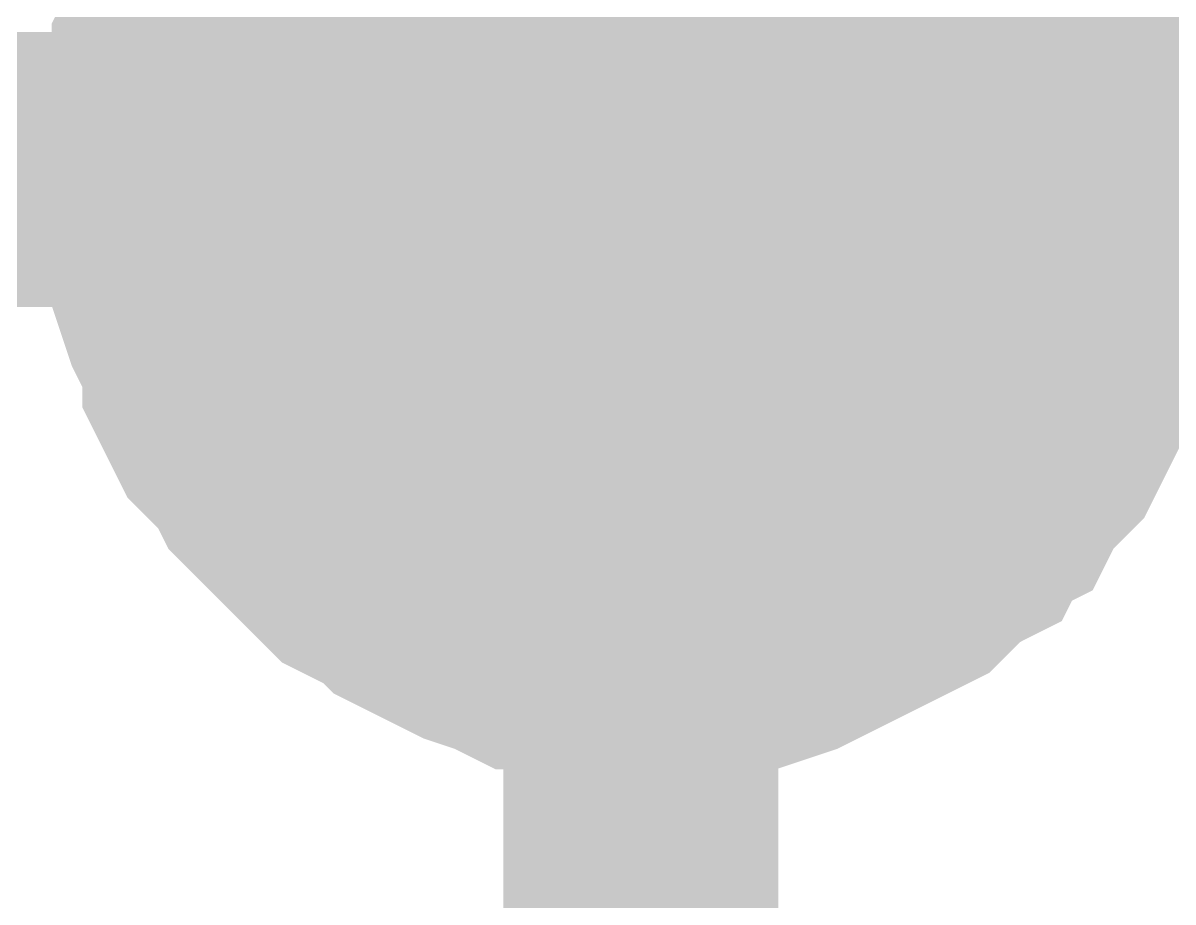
# Model space of a CAD drawing. Header units: inches. Extents: x 0 to 594, y 0 to 420.
# Drawn here: x 136.829 to 138.083, y 91.704 to 92.662 of the extents above; entities that cross this region are included whole.
import ezdxf

# ---------------------------------------------------------------- set-up
doc = ezdxf.new("R2010")
doc.units = ezdxf.units.IN
doc.layers.add('Sheet', color=255, linetype='Continuous')

msp = doc.modelspace()

# ---------------------------------------------------------------- linework, layer by layer
at = {"layer": 'Sheet'}
msp.add_lwpolyline([(137.246, 92.5, 0.508, 0.508, 1), (137.754, 92.5, 0.508, 0.508, 1)], format="xyseb", close=True, dxfattribs=at)
for points in [[(136.9985, 92.5021, 0.2997, 0.2997, 0), (136.9985, 92.5245, 0.2997, 0.2997, 0), (136.9985, 92.5581, 0.2997, 0.2997, 0), (137.0097, 92.5805, 0.2997, 0.2997, 0), (137.0097, 92.6029, 0.2997, 0.2997, 0), (137.0097, 92.6253, 0.2997, 0.2997, 0), (137.0209, 92.6477, 0.2997, 0.2997, 0), (137.0321, 92.6813, 0.2997, 0.2997, 0), (137.0433, 92.7037, 0.2997, 0.2997, 0), (137.0433, 92.7261, 0.2997, 0.2997, 0), (137.0545, 92.7485, 0.2997, 0.2997, 0), (137.0657, 92.7597, 0.2997, 0.2997, 0), (137.0881, 92.7821, 0.2997, 0.2997, 0), (137.0993, 92.8045, 0.2997, 0.2997, 0), (137.1105, 92.8269, 0.2997, 0.2997, 0)], [(136.9985, 92.5021, 0.2997, 0.2997, 0), (136.9985, 92.5245, 0.2997, 0.2997, 0), (136.9985, 92.5581, 0.2997, 0.2997, 0), (137.0097, 92.5805, 0.2997, 0.2997, 0), (137.0097, 92.6029, 0.2997, 0.2997, 0), (137.0097, 92.6253, 0.2997, 0.2997, 0), (137.0209, 92.6477, 0.2997, 0.2997, 0), (137.0321, 92.6813, 0.2997, 0.2997, 0), (137.0433, 92.7037, 0.2997, 0.2997, 0), (137.0433, 92.7261, 0.2997, 0.2997, 0), (137.0545, 92.7485, 0.2997, 0.2997, 0), (137.0657, 92.7597, 0.2997, 0.2997, 0), (137.0881, 92.7821, 0.2997, 0.2997, 0), (137.0993, 92.8045, 0.2997, 0.2997, 0), (137.1105, 92.8269, 0.2997, 0.2997, 0)], [(136.9985, 92.5021, 0.2997, 0.2997, 0), (136.9985, 92.5245, 0.2997, 0.2997, 0), (136.9985, 92.5581, 0.2997, 0.2997, 0), (137.0097, 92.5805, 0.2997, 0.2997, 0), (137.0097, 92.6029, 0.2997, 0.2997, 0), (137.0097, 92.6253, 0.2997, 0.2997, 0), (137.0209, 92.6477, 0.2997, 0.2997, 0), (137.0321, 92.6813, 0.2997, 0.2997, 0), (137.0433, 92.7037, 0.2997, 0.2997, 0), (137.0433, 92.7261, 0.2997, 0.2997, 0), (137.0545, 92.7485, 0.2997, 0.2997, 0), (137.0657, 92.7597, 0.2997, 0.2997, 0), (137.0881, 92.7821, 0.2997, 0.2997, 0), (137.0993, 92.8045, 0.2997, 0.2997, 0), (137.1105, 92.8269, 0.2997, 0.2997, 0)], [(136.9985, 92.5021, 0.2997, 0.2997, 0), (136.9985, 92.5245, 0.2997, 0.2997, 0), (136.9985, 92.5581, 0.2997, 0.2997, 0), (137.0097, 92.5805, 0.2997, 0.2997, 0), (137.0097, 92.6029, 0.2997, 0.2997, 0), (137.0097, 92.6253, 0.2997, 0.2997, 0), (137.0209, 92.6477, 0.2997, 0.2997, 0), (137.0321, 92.6813, 0.2997, 0.2997, 0), (137.0433, 92.7037, 0.2997, 0.2997, 0), (137.0433, 92.7261, 0.2997, 0.2997, 0), (137.0545, 92.7485, 0.2997, 0.2997, 0), (137.0657, 92.7597, 0.2997, 0.2997, 0), (137.0881, 92.7821, 0.2997, 0.2997, 0), (137.0993, 92.8045, 0.2997, 0.2997, 0), (137.1105, 92.8269, 0.2997, 0.2997, 0)], [(137.8945, 92.8269, 0.2997, 0.2997, 0), (137.9169, 92.8045, 0.2997, 0.2997, 0), (137.9281, 92.7821, 0.2997, 0.2997, 0), (137.9393, 92.7597, 0.2997, 0.2997, 0), (137.9505, 92.7485, 0.2997, 0.2997, 0), (137.9617, 92.7261, 0.2997, 0.2997, 0), (137.9729, 92.7037, 0.2997, 0.2997, 0), (137.984, 92.6813, 0.2997, 0.2997, 0), (137.9952, 92.6477, 0.2997, 0.2997, 0), (138.0064, 92.6253, 0.2997, 0.2997, 0), (138.0064, 92.6029, 0.2997, 0.2997, 0), (138.0064, 92.5805, 0.2997, 0.2997, 0), (138.0176, 92.5581, 0.2997, 0.2997, 0), (138.0176, 92.5245, 0.2997, 0.2997, 0), (138.0176, 92.5021, 0.2997, 0.2997, 0)], [(137.8945, 92.8269, 0.2997, 0.2997, 0), (137.9169, 92.8045, 0.2997, 0.2997, 0), (137.9281, 92.7821, 0.2997, 0.2997, 0), (137.9393, 92.7597, 0.2997, 0.2997, 0), (137.9505, 92.7485, 0.2997, 0.2997, 0), (137.9617, 92.7261, 0.2997, 0.2997, 0), (137.9729, 92.7037, 0.2997, 0.2997, 0), (137.984, 92.6813, 0.2997, 0.2997, 0), (137.9952, 92.6477, 0.2997, 0.2997, 0), (138.0064, 92.6253, 0.2997, 0.2997, 0), (138.0064, 92.6029, 0.2997, 0.2997, 0), (138.0064, 92.5805, 0.2997, 0.2997, 0), (138.0176, 92.5581, 0.2997, 0.2997, 0), (138.0176, 92.5245, 0.2997, 0.2997, 0), (138.0176, 92.5021, 0.2997, 0.2997, 0)], [(137.8945, 92.8269, 0.2997, 0.2997, 0), (137.9169, 92.8045, 0.2997, 0.2997, 0), (137.9281, 92.7821, 0.2997, 0.2997, 0), (137.9393, 92.7597, 0.2997, 0.2997, 0), (137.9505, 92.7485, 0.2997, 0.2997, 0), (137.9617, 92.7261, 0.2997, 0.2997, 0), (137.9729, 92.7037, 0.2997, 0.2997, 0), (137.984, 92.6813, 0.2997, 0.2997, 0), (137.9952, 92.6477, 0.2997, 0.2997, 0), (138.0064, 92.6253, 0.2997, 0.2997, 0), (138.0064, 92.6029, 0.2997, 0.2997, 0), (138.0064, 92.5805, 0.2997, 0.2997, 0), (138.0176, 92.5581, 0.2997, 0.2997, 0), (138.0176, 92.5245, 0.2997, 0.2997, 0), (138.0176, 92.5021, 0.2997, 0.2997, 0)], [(137.8945, 92.8269, 0.2997, 0.2997, 0), (137.9169, 92.8045, 0.2997, 0.2997, 0), (137.9281, 92.7821, 0.2997, 0.2997, 0), (137.9393, 92.7597, 0.2997, 0.2997, 0), (137.9505, 92.7485, 0.2997, 0.2997, 0), (137.9617, 92.7261, 0.2997, 0.2997, 0), (137.9729, 92.7037, 0.2997, 0.2997, 0), (137.984, 92.6813, 0.2997, 0.2997, 0), (137.9952, 92.6477, 0.2997, 0.2997, 0), (138.0064, 92.6253, 0.2997, 0.2997, 0), (138.0064, 92.6029, 0.2997, 0.2997, 0), (138.0064, 92.5805, 0.2997, 0.2997, 0), (138.0176, 92.5581, 0.2997, 0.2997, 0), (138.0176, 92.5245, 0.2997, 0.2997, 0), (138.0176, 92.5021, 0.2997, 0.2997, 0)], [(136.9985, 92.5021, 0.0991, 0.0991, 0), (136.9985, 92.5245, 0.0991, 0.0991, 0), (136.9985, 92.5581, 0.0991, 0.0991, 0), (137.0097, 92.5805, 0.0991, 0.0991, 0), (137.0097, 92.6029, 0.0991, 0.0991, 0), (137.0097, 92.6253, 0.0991, 0.0991, 0), (137.0209, 92.6477, 0.0991, 0.0991, 0), (137.0321, 92.6813, 0.0991, 0.0991, 0), (137.0433, 92.7037, 0.0991, 0.0991, 0), (137.0433, 92.7261, 0.0991, 0.0991, 0)], [(136.9985, 92.5021, 0.0991, 0.0991, 0), (136.9985, 92.5245, 0.0991, 0.0991, 0), (136.9985, 92.5581, 0.0991, 0.0991, 0), (137.0097, 92.5805, 0.0991, 0.0991, 0), (137.0097, 92.6029, 0.0991, 0.0991, 0), (137.0097, 92.6253, 0.0991, 0.0991, 0), (137.0209, 92.6477, 0.0991, 0.0991, 0), (137.0321, 92.6813, 0.0991, 0.0991, 0), (137.0433, 92.7037, 0.0991, 0.0991, 0), (137.0433, 92.7261, 0.0991, 0.0991, 0)], [(136.9985, 92.5021, 0.0991, 0.0991, 0), (136.9985, 92.5245, 0.0991, 0.0991, 0), (136.9985, 92.5581, 0.0991, 0.0991, 0), (137.0097, 92.5805, 0.0991, 0.0991, 0), (137.0097, 92.6029, 0.0991, 0.0991, 0), (137.0097, 92.6253, 0.0991, 0.0991, 0), (137.0209, 92.6477, 0.0991, 0.0991, 0), (137.0321, 92.6813, 0.0991, 0.0991, 0), (137.0433, 92.7037, 0.0991, 0.0991, 0), (137.0433, 92.7261, 0.0991, 0.0991, 0)], [(136.9985, 92.5021, 0.0991, 0.0991, 0), (136.9985, 92.5245, 0.0991, 0.0991, 0), (136.9985, 92.5581, 0.0991, 0.0991, 0), (137.0097, 92.5805, 0.0991, 0.0991, 0), (137.0097, 92.6029, 0.0991, 0.0991, 0), (137.0097, 92.6253, 0.0991, 0.0991, 0), (137.0209, 92.6477, 0.0991, 0.0991, 0), (137.0321, 92.6813, 0.0991, 0.0991, 0), (137.0433, 92.7037, 0.0991, 0.0991, 0), (137.0433, 92.7261, 0.0991, 0.0991, 0)], [(137.9617, 92.7261, 0.0991, 0.0991, 0), (137.9729, 92.7037, 0.0991, 0.0991, 0), (137.984, 92.6813, 0.0991, 0.0991, 0), (137.9952, 92.6477, 0.0991, 0.0991, 0), (138.0064, 92.6253, 0.0991, 0.0991, 0), (138.0064, 92.6029, 0.0991, 0.0991, 0), (138.0064, 92.5805, 0.0991, 0.0991, 0), (138.0176, 92.5581, 0.0991, 0.0991, 0), (138.0176, 92.5245, 0.0991, 0.0991, 0), (138.0176, 92.5021, 0.0991, 0.0991, 0)], [(137.9617, 92.7261, 0.0991, 0.0991, 0), (137.9729, 92.7037, 0.0991, 0.0991, 0), (137.984, 92.6813, 0.0991, 0.0991, 0), (137.9952, 92.6477, 0.0991, 0.0991, 0), (138.0064, 92.6253, 0.0991, 0.0991, 0), (138.0064, 92.6029, 0.0991, 0.0991, 0), (138.0064, 92.5805, 0.0991, 0.0991, 0), (138.0176, 92.5581, 0.0991, 0.0991, 0), (138.0176, 92.5245, 0.0991, 0.0991, 0), (138.0176, 92.5021, 0.0991, 0.0991, 0)], [(137.9617, 92.7261, 0.0991, 0.0991, 0), (137.9729, 92.7037, 0.0991, 0.0991, 0), (137.984, 92.6813, 0.0991, 0.0991, 0), (137.9952, 92.6477, 0.0991, 0.0991, 0), (138.0064, 92.6253, 0.0991, 0.0991, 0), (138.0064, 92.6029, 0.0991, 0.0991, 0), (138.0064, 92.5805, 0.0991, 0.0991, 0), (138.0176, 92.5581, 0.0991, 0.0991, 0), (138.0176, 92.5245, 0.0991, 0.0991, 0), (138.0176, 92.5021, 0.0991, 0.0991, 0)], [(137.9617, 92.7261, 0.0991, 0.0991, 0), (137.9729, 92.7037, 0.0991, 0.0991, 0), (137.984, 92.6813, 0.0991, 0.0991, 0), (137.9952, 92.6477, 0.0991, 0.0991, 0), (138.0064, 92.6253, 0.0991, 0.0991, 0), (138.0064, 92.6029, 0.0991, 0.0991, 0), (138.0064, 92.5805, 0.0991, 0.0991, 0), (138.0176, 92.5581, 0.0991, 0.0991, 0), (138.0176, 92.5245, 0.0991, 0.0991, 0), (138.0176, 92.5021, 0.0991, 0.0991, 0)], [(102.5053, 92.5021, 0.2997, 0.2997, 0), (137.5025, 92.5021, 0.2997, 0.2997, 0), (150.0007, 92.5021, 0.2997, 0.2997, 0)], [(132.5077, 87.4963, 0.2997, 0.2997, 0), (137.5025, 87.4963, 0.2997, 0.2997, 0), (137.5025, 92.5021, 0.2997, 0.2997, 0)], [(137.5025, 91.987, 0.2997, 0.2997, 0), (137.4801, 91.987, 0.2997, 0.2997, 0), (137.4465, 91.987, 0.2997, 0.2997, 0), (137.4241, 91.9982, 0.2997, 0.2997, 0), (137.4017, 91.9982, 0.2997, 0.2997, 0), (137.3793, 91.9982, 0.2997, 0.2997, 0), (137.3569, 92.0094, 0.2997, 0.2997, 0), (137.3233, 92.0206, 0.2997, 0.2997, 0), (137.3009, 92.0318, 0.2997, 0.2997, 0), (137.2785, 92.043, 0.2997, 0.2997, 0), (137.2561, 92.0542, 0.2997, 0.2997, 0), (137.2449, 92.0654, 0.2997, 0.2997, 0), (137.2225, 92.0766, 0.2997, 0.2997, 0), (137.2001, 92.0878, 0.2997, 0.2997, 0), (137.1777, 92.1102, 0.2997, 0.2997, 0), (137.1665, 92.1214, 0.2997, 0.2997, 0), (137.1441, 92.1438, 0.2997, 0.2997, 0), (137.1329, 92.155, 0.2997, 0.2997, 0), (137.1105, 92.1774, 0.2997, 0.2997, 0), (137.0993, 92.1998, 0.2997, 0.2997, 0), (137.0881, 92.211, 0.2997, 0.2997, 0), (137.0657, 92.2334, 0.2997, 0.2997, 0), (137.0545, 92.2558, 0.2997, 0.2997, 0), (137.0433, 92.2782, 0.2997, 0.2997, 0), (137.0433, 92.3006, 0.2997, 0.2997, 0), (137.0321, 92.323, 0.2997, 0.2997, 0), (137.0209, 92.3453, 0.2997, 0.2997, 0), (137.0097, 92.3789, 0.2997, 0.2997, 0), (137.0097, 92.4013, 0.2997, 0.2997, 0), (137.0097, 92.4237, 0.2997, 0.2997, 0), (136.9985, 92.4461, 0.2997, 0.2997, 0), (136.9985, 92.4797, 0.2997, 0.2997, 0), (136.9985, 92.5021, 0.2997, 0.2997, 0)], [(136.9985, 92.5021, 0.2997, 0.2997, 0), (136.9985, 92.5021, 0.2997, 0.2997, 0)], [(137.5025, 91.987, 0.2997, 0.2997, 0), (137.4801, 91.987, 0.2997, 0.2997, 0), (137.4465, 91.987, 0.2997, 0.2997, 0), (137.4241, 91.9982, 0.2997, 0.2997, 0), (137.4017, 91.9982, 0.2997, 0.2997, 0), (137.3793, 91.9982, 0.2997, 0.2997, 0), (137.3569, 92.0094, 0.2997, 0.2997, 0), (137.3233, 92.0206, 0.2997, 0.2997, 0), (137.3009, 92.0318, 0.2997, 0.2997, 0), (137.2785, 92.043, 0.2997, 0.2997, 0), (137.2561, 92.0542, 0.2997, 0.2997, 0), (137.2449, 92.0654, 0.2997, 0.2997, 0), (137.2225, 92.0766, 0.2997, 0.2997, 0), (137.2001, 92.0878, 0.2997, 0.2997, 0), (137.1777, 92.1102, 0.2997, 0.2997, 0), (137.1665, 92.1214, 0.2997, 0.2997, 0), (137.1441, 92.1438, 0.2997, 0.2997, 0), (137.1329, 92.155, 0.2997, 0.2997, 0), (137.1105, 92.1774, 0.2997, 0.2997, 0), (137.0993, 92.1998, 0.2997, 0.2997, 0), (137.0881, 92.211, 0.2997, 0.2997, 0), (137.0657, 92.2334, 0.2997, 0.2997, 0), (137.0545, 92.2558, 0.2997, 0.2997, 0), (137.0433, 92.2782, 0.2997, 0.2997, 0), (137.0433, 92.3006, 0.2997, 0.2997, 0), (137.0321, 92.323, 0.2997, 0.2997, 0), (137.0209, 92.3453, 0.2997, 0.2997, 0), (137.0097, 92.3789, 0.2997, 0.2997, 0), (137.0097, 92.4013, 0.2997, 0.2997, 0), (137.0097, 92.4237, 0.2997, 0.2997, 0), (136.9985, 92.4461, 0.2997, 0.2997, 0), (136.9985, 92.4797, 0.2997, 0.2997, 0), (136.9985, 92.5021, 0.2997, 0.2997, 0)], [(136.9985, 92.5021, 0.2997, 0.2997, 0), (136.9985, 92.5021, 0.2997, 0.2997, 0)], [(137.5025, 91.987, 0.2997, 0.2997, 0), (137.4801, 91.987, 0.2997, 0.2997, 0), (137.4465, 91.987, 0.2997, 0.2997, 0), (137.4241, 91.9982, 0.2997, 0.2997, 0), (137.4017, 91.9982, 0.2997, 0.2997, 0), (137.3793, 91.9982, 0.2997, 0.2997, 0), (137.3569, 92.0094, 0.2997, 0.2997, 0), (137.3233, 92.0206, 0.2997, 0.2997, 0), (137.3009, 92.0318, 0.2997, 0.2997, 0), (137.2785, 92.043, 0.2997, 0.2997, 0), (137.2561, 92.0542, 0.2997, 0.2997, 0), (137.2449, 92.0654, 0.2997, 0.2997, 0), (137.2225, 92.0766, 0.2997, 0.2997, 0), (137.2001, 92.0878, 0.2997, 0.2997, 0), (137.1777, 92.1102, 0.2997, 0.2997, 0), (137.1665, 92.1214, 0.2997, 0.2997, 0), (137.1441, 92.1438, 0.2997, 0.2997, 0), (137.1329, 92.155, 0.2997, 0.2997, 0), (137.1105, 92.1774, 0.2997, 0.2997, 0), (137.0993, 92.1998, 0.2997, 0.2997, 0), (137.0881, 92.211, 0.2997, 0.2997, 0), (137.0657, 92.2334, 0.2997, 0.2997, 0), (137.0545, 92.2558, 0.2997, 0.2997, 0), (137.0433, 92.2782, 0.2997, 0.2997, 0), (137.0433, 92.3006, 0.2997, 0.2997, 0), (137.0321, 92.323, 0.2997, 0.2997, 0), (137.0209, 92.3453, 0.2997, 0.2997, 0), (137.0097, 92.3789, 0.2997, 0.2997, 0), (137.0097, 92.4013, 0.2997, 0.2997, 0), (137.0097, 92.4237, 0.2997, 0.2997, 0), (136.9985, 92.4461, 0.2997, 0.2997, 0), (136.9985, 92.4797, 0.2997, 0.2997, 0), (136.9985, 92.5021, 0.2997, 0.2997, 0)], [(136.9985, 92.5021, 0.2997, 0.2997, 0), (136.9985, 92.5021, 0.2997, 0.2997, 0)], [(137.5025, 91.987, 0.2997, 0.2997, 0), (137.4801, 91.987, 0.2997, 0.2997, 0), (137.4465, 91.987, 0.2997, 0.2997, 0), (137.4241, 91.9982, 0.2997, 0.2997, 0), (137.4017, 91.9982, 0.2997, 0.2997, 0), (137.3793, 91.9982, 0.2997, 0.2997, 0), (137.3569, 92.0094, 0.2997, 0.2997, 0), (137.3233, 92.0206, 0.2997, 0.2997, 0), (137.3009, 92.0318, 0.2997, 0.2997, 0), (137.2785, 92.043, 0.2997, 0.2997, 0), (137.2561, 92.0542, 0.2997, 0.2997, 0), (137.2449, 92.0654, 0.2997, 0.2997, 0), (137.2225, 92.0766, 0.2997, 0.2997, 0), (137.2001, 92.0878, 0.2997, 0.2997, 0), (137.1777, 92.1102, 0.2997, 0.2997, 0), (137.1665, 92.1214, 0.2997, 0.2997, 0), (137.1441, 92.1438, 0.2997, 0.2997, 0), (137.1329, 92.155, 0.2997, 0.2997, 0), (137.1105, 92.1774, 0.2997, 0.2997, 0), (137.0993, 92.1998, 0.2997, 0.2997, 0), (137.0881, 92.211, 0.2997, 0.2997, 0), (137.0657, 92.2334, 0.2997, 0.2997, 0), (137.0545, 92.2558, 0.2997, 0.2997, 0), (137.0433, 92.2782, 0.2997, 0.2997, 0), (137.0433, 92.3006, 0.2997, 0.2997, 0), (137.0321, 92.323, 0.2997, 0.2997, 0), (137.0209, 92.3453, 0.2997, 0.2997, 0), (137.0097, 92.3789, 0.2997, 0.2997, 0), (137.0097, 92.4013, 0.2997, 0.2997, 0), (137.0097, 92.4237, 0.2997, 0.2997, 0), (136.9985, 92.4461, 0.2997, 0.2997, 0), (136.9985, 92.4797, 0.2997, 0.2997, 0), (136.9985, 92.5021, 0.2997, 0.2997, 0)], [(136.9985, 92.5021, 0.2997, 0.2997, 0), (136.9985, 92.5021, 0.2997, 0.2997, 0)], [(138.0176, 92.5021, 0.2997, 0.2997, 0), (138.0176, 92.4797, 0.2997, 0.2997, 0), (138.0176, 92.4461, 0.2997, 0.2997, 0), (138.0064, 92.4237, 0.2997, 0.2997, 0), (138.0064, 92.4013, 0.2997, 0.2997, 0), (138.0064, 92.3789, 0.2997, 0.2997, 0), (137.9952, 92.3453, 0.2997, 0.2997, 0), (137.984, 92.323, 0.2997, 0.2997, 0), (137.9729, 92.3006, 0.2997, 0.2997, 0), (137.9617, 92.2782, 0.2997, 0.2997, 0), (137.9505, 92.2558, 0.2997, 0.2997, 0), (137.9393, 92.2334, 0.2997, 0.2997, 0), (137.9281, 92.211, 0.2997, 0.2997, 0), (137.9169, 92.1998, 0.2997, 0.2997, 0), (137.8945, 92.1774, 0.2997, 0.2997, 0), (137.8833, 92.155, 0.2997, 0.2997, 0), (137.8609, 92.1438, 0.2997, 0.2997, 0), (137.8497, 92.1214, 0.2997, 0.2997, 0), (137.8273, 92.1102, 0.2997, 0.2997, 0), (137.8049, 92.0878, 0.2997, 0.2997, 0), (137.7937, 92.0766, 0.2997, 0.2997, 0), (137.7713, 92.0654, 0.2997, 0.2997, 0), (137.7489, 92.0542, 0.2997, 0.2997, 0), (137.7265, 92.043, 0.2997, 0.2997, 0), (137.7041, 92.0318, 0.2997, 0.2997, 0), (137.6817, 92.0206, 0.2997, 0.2997, 0), (137.6593, 92.0094, 0.2997, 0.2997, 0), (137.6257, 91.9982, 0.2997, 0.2997, 0), (137.6033, 91.9982, 0.2997, 0.2997, 0), (137.5809, 91.9982, 0.2997, 0.2997, 0), (137.5585, 91.987, 0.2997, 0.2997, 0), (137.5249, 91.987, 0.2997, 0.2997, 0), (137.5025, 91.987, 0.2997, 0.2997, 0)], [(138.0176, 92.5021, 0.2997, 0.2997, 0), (138.0176, 92.4797, 0.2997, 0.2997, 0), (138.0176, 92.4461, 0.2997, 0.2997, 0), (138.0064, 92.4237, 0.2997, 0.2997, 0), (138.0064, 92.4013, 0.2997, 0.2997, 0), (138.0064, 92.3789, 0.2997, 0.2997, 0), (137.9952, 92.3453, 0.2997, 0.2997, 0), (137.984, 92.323, 0.2997, 0.2997, 0), (137.9729, 92.3006, 0.2997, 0.2997, 0), (137.9617, 92.2782, 0.2997, 0.2997, 0), (137.9505, 92.2558, 0.2997, 0.2997, 0), (137.9393, 92.2334, 0.2997, 0.2997, 0), (137.9281, 92.211, 0.2997, 0.2997, 0), (137.9169, 92.1998, 0.2997, 0.2997, 0), (137.8945, 92.1774, 0.2997, 0.2997, 0), (137.8833, 92.155, 0.2997, 0.2997, 0), (137.8609, 92.1438, 0.2997, 0.2997, 0), (137.8497, 92.1214, 0.2997, 0.2997, 0), (137.8273, 92.1102, 0.2997, 0.2997, 0), (137.8049, 92.0878, 0.2997, 0.2997, 0), (137.7937, 92.0766, 0.2997, 0.2997, 0), (137.7713, 92.0654, 0.2997, 0.2997, 0), (137.7489, 92.0542, 0.2997, 0.2997, 0), (137.7265, 92.043, 0.2997, 0.2997, 0), (137.7041, 92.0318, 0.2997, 0.2997, 0), (137.6817, 92.0206, 0.2997, 0.2997, 0), (137.6593, 92.0094, 0.2997, 0.2997, 0), (137.6257, 91.9982, 0.2997, 0.2997, 0), (137.6033, 91.9982, 0.2997, 0.2997, 0), (137.5809, 91.9982, 0.2997, 0.2997, 0), (137.5585, 91.987, 0.2997, 0.2997, 0), (137.5249, 91.987, 0.2997, 0.2997, 0), (137.5025, 91.987, 0.2997, 0.2997, 0)], [(138.0176, 92.5021, 0.2997, 0.2997, 0), (138.0176, 92.4797, 0.2997, 0.2997, 0), (138.0176, 92.4461, 0.2997, 0.2997, 0), (138.0064, 92.4237, 0.2997, 0.2997, 0), (138.0064, 92.4013, 0.2997, 0.2997, 0), (138.0064, 92.3789, 0.2997, 0.2997, 0), (137.9952, 92.3453, 0.2997, 0.2997, 0), (137.984, 92.323, 0.2997, 0.2997, 0), (137.9729, 92.3006, 0.2997, 0.2997, 0), (137.9617, 92.2782, 0.2997, 0.2997, 0), (137.9505, 92.2558, 0.2997, 0.2997, 0), (137.9393, 92.2334, 0.2997, 0.2997, 0), (137.9281, 92.211, 0.2997, 0.2997, 0), (137.9169, 92.1998, 0.2997, 0.2997, 0), (137.8945, 92.1774, 0.2997, 0.2997, 0), (137.8833, 92.155, 0.2997, 0.2997, 0), (137.8609, 92.1438, 0.2997, 0.2997, 0), (137.8497, 92.1214, 0.2997, 0.2997, 0), (137.8273, 92.1102, 0.2997, 0.2997, 0), (137.8049, 92.0878, 0.2997, 0.2997, 0), (137.7937, 92.0766, 0.2997, 0.2997, 0), (137.7713, 92.0654, 0.2997, 0.2997, 0), (137.7489, 92.0542, 0.2997, 0.2997, 0), (137.7265, 92.043, 0.2997, 0.2997, 0), (137.7041, 92.0318, 0.2997, 0.2997, 0), (137.6817, 92.0206, 0.2997, 0.2997, 0), (137.6593, 92.0094, 0.2997, 0.2997, 0), (137.6257, 91.9982, 0.2997, 0.2997, 0), (137.6033, 91.9982, 0.2997, 0.2997, 0), (137.5809, 91.9982, 0.2997, 0.2997, 0), (137.5585, 91.987, 0.2997, 0.2997, 0), (137.5249, 91.987, 0.2997, 0.2997, 0), (137.5025, 91.987, 0.2997, 0.2997, 0)], [(138.0176, 92.5021, 0.2997, 0.2997, 0), (138.0176, 92.4797, 0.2997, 0.2997, 0), (138.0176, 92.4461, 0.2997, 0.2997, 0), (138.0064, 92.4237, 0.2997, 0.2997, 0), (138.0064, 92.4013, 0.2997, 0.2997, 0), (138.0064, 92.3789, 0.2997, 0.2997, 0), (137.9952, 92.3453, 0.2997, 0.2997, 0), (137.984, 92.323, 0.2997, 0.2997, 0), (137.9729, 92.3006, 0.2997, 0.2997, 0), (137.9617, 92.2782, 0.2997, 0.2997, 0), (137.9505, 92.2558, 0.2997, 0.2997, 0), (137.9393, 92.2334, 0.2997, 0.2997, 0), (137.9281, 92.211, 0.2997, 0.2997, 0), (137.9169, 92.1998, 0.2997, 0.2997, 0), (137.8945, 92.1774, 0.2997, 0.2997, 0), (137.8833, 92.155, 0.2997, 0.2997, 0), (137.8609, 92.1438, 0.2997, 0.2997, 0), (137.8497, 92.1214, 0.2997, 0.2997, 0), (137.8273, 92.1102, 0.2997, 0.2997, 0), (137.8049, 92.0878, 0.2997, 0.2997, 0), (137.7937, 92.0766, 0.2997, 0.2997, 0), (137.7713, 92.0654, 0.2997, 0.2997, 0), (137.7489, 92.0542, 0.2997, 0.2997, 0), (137.7265, 92.043, 0.2997, 0.2997, 0), (137.7041, 92.0318, 0.2997, 0.2997, 0), (137.6817, 92.0206, 0.2997, 0.2997, 0), (137.6593, 92.0094, 0.2997, 0.2997, 0), (137.6257, 91.9982, 0.2997, 0.2997, 0), (137.6033, 91.9982, 0.2997, 0.2997, 0), (137.5809, 91.9982, 0.2997, 0.2997, 0), (137.5585, 91.987, 0.2997, 0.2997, 0), (137.5249, 91.987, 0.2997, 0.2997, 0), (137.5025, 91.987, 0.2997, 0.2997, 0)], [(138.0176, 92.5021, 0.2997, 0.2997, 0), (138.0176, 92.5021, 0.2997, 0.2997, 0), (138.0176, 92.5021, 0.2997, 0.2997, 0), (138.0176, 92.5021, 0.2997, 0.2997, 0), (138.0176, 92.5021, 0.2997, 0.2997, 0), (138.0176, 92.5021, 0.2997, 0.2997, 0), (138.0176, 92.5021, 0.2997, 0.2997, 0), (138.0176, 92.5021, 0.2997, 0.2997, 0), (138.0176, 92.5021, 0.2997, 0.2997, 0), (138.0176, 92.5021, 0.2997, 0.2997, 0), (138.0176, 92.5021, 0.2997, 0.2997, 0), (138.0176, 92.5021, 0.2997, 0.2997, 0), (138.0176, 92.5021, 0.2997, 0.2997, 0), (138.0176, 92.5021, 0.2997, 0.2997, 0), (138.0176, 92.5021, 0.2997, 0.2997, 0), (138.0176, 92.5021, 0.2997, 0.2997, 0), (138.0176, 92.5021, 0.2997, 0.2997, 0), (138.0176, 92.5021, 0.2997, 0.2997, 0), (138.0176, 92.5021, 0.2997, 0.2997, 0), (138.0176, 92.5021, 0.2997, 0.2997, 0), (138.0176, 92.5021, 0.2997, 0.2997, 0), (138.0176, 92.5021, 0.2997, 0.2997, 0), (138.0176, 92.5021, 0.2997, 0.2997, 0), (138.0176, 92.5021, 0.2997, 0.2997, 0), (138.0176, 92.5021, 0.2997, 0.2997, 0), (138.0176, 92.5021, 0.2997, 0.2997, 0), (138.0176, 92.5021, 0.2997, 0.2997, 0), (138.0176, 92.5021, 0.2997, 0.2997, 0), (138.0176, 92.5021, 0.2997, 0.2997, 0), (138.0176, 92.5021, 0.2997, 0.2997, 0), (138.0176, 92.5021, 0.2997, 0.2997, 0), (138.0176, 92.5021, 0.2997, 0.2997, 0), (138.0176, 92.5021, 0.2997, 0.2997, 0)], [(138.0176, 92.5021, 0.2997, 0.2997, 0), (138.0176, 92.5021, 0.2997, 0.2997, 0)], [(138.0176, 92.5021, 0.2997, 0.2997, 0), (138.0176, 92.5021, 0.2997, 0.2997, 0), (138.0176, 92.5021, 0.2997, 0.2997, 0), (138.0176, 92.5021, 0.2997, 0.2997, 0), (138.0176, 92.5021, 0.2997, 0.2997, 0), (138.0176, 92.5021, 0.2997, 0.2997, 0), (138.0176, 92.5021, 0.2997, 0.2997, 0), (138.0176, 92.5021, 0.2997, 0.2997, 0), (138.0176, 92.5021, 0.2997, 0.2997, 0), (138.0176, 92.5021, 0.2997, 0.2997, 0), (138.0176, 92.5021, 0.2997, 0.2997, 0), (138.0176, 92.5021, 0.2997, 0.2997, 0), (138.0176, 92.5021, 0.2997, 0.2997, 0), (138.0176, 92.5021, 0.2997, 0.2997, 0), (138.0176, 92.5021, 0.2997, 0.2997, 0), (138.0176, 92.5021, 0.2997, 0.2997, 0), (138.0176, 92.5021, 0.2997, 0.2997, 0), (138.0176, 92.5021, 0.2997, 0.2997, 0), (138.0176, 92.5021, 0.2997, 0.2997, 0), (138.0176, 92.5021, 0.2997, 0.2997, 0), (138.0176, 92.5021, 0.2997, 0.2997, 0), (138.0176, 92.5021, 0.2997, 0.2997, 0), (138.0176, 92.5021, 0.2997, 0.2997, 0), (138.0176, 92.5021, 0.2997, 0.2997, 0), (138.0176, 92.5021, 0.2997, 0.2997, 0), (138.0176, 92.5021, 0.2997, 0.2997, 0), (138.0176, 92.5021, 0.2997, 0.2997, 0), (138.0176, 92.5021, 0.2997, 0.2997, 0), (138.0176, 92.5021, 0.2997, 0.2997, 0), (138.0176, 92.5021, 0.2997, 0.2997, 0), (138.0176, 92.5021, 0.2997, 0.2997, 0), (138.0176, 92.5021, 0.2997, 0.2997, 0), (138.0176, 92.5021, 0.2997, 0.2997, 0)], [(138.0176, 92.5021, 0.2997, 0.2997, 0), (138.0176, 92.5021, 0.2997, 0.2997, 0)], [(138.0176, 92.5021, 0.2997, 0.2997, 0), (138.0176, 92.5021, 0.2997, 0.2997, 0), (138.0176, 92.5021, 0.2997, 0.2997, 0), (138.0176, 92.5021, 0.2997, 0.2997, 0), (138.0176, 92.5021, 0.2997, 0.2997, 0), (138.0176, 92.5021, 0.2997, 0.2997, 0), (138.0176, 92.5021, 0.2997, 0.2997, 0), (138.0176, 92.5021, 0.2997, 0.2997, 0), (138.0176, 92.5021, 0.2997, 0.2997, 0), (138.0176, 92.5021, 0.2997, 0.2997, 0), (138.0176, 92.5021, 0.2997, 0.2997, 0), (138.0176, 92.5021, 0.2997, 0.2997, 0), (138.0176, 92.5021, 0.2997, 0.2997, 0), (138.0176, 92.5021, 0.2997, 0.2997, 0), (138.0176, 92.5021, 0.2997, 0.2997, 0), (138.0176, 92.5021, 0.2997, 0.2997, 0), (138.0176, 92.5021, 0.2997, 0.2997, 0), (138.0176, 92.5021, 0.2997, 0.2997, 0), (138.0176, 92.5021, 0.2997, 0.2997, 0), (138.0176, 92.5021, 0.2997, 0.2997, 0), (138.0176, 92.5021, 0.2997, 0.2997, 0), (138.0176, 92.5021, 0.2997, 0.2997, 0), (138.0176, 92.5021, 0.2997, 0.2997, 0), (138.0176, 92.5021, 0.2997, 0.2997, 0), (138.0176, 92.5021, 0.2997, 0.2997, 0), (138.0176, 92.5021, 0.2997, 0.2997, 0), (138.0176, 92.5021, 0.2997, 0.2997, 0), (138.0176, 92.5021, 0.2997, 0.2997, 0), (138.0176, 92.5021, 0.2997, 0.2997, 0), (138.0176, 92.5021, 0.2997, 0.2997, 0), (138.0176, 92.5021, 0.2997, 0.2997, 0), (138.0176, 92.5021, 0.2997, 0.2997, 0), (138.0176, 92.5021, 0.2997, 0.2997, 0)], [(138.0176, 92.5021, 0.2997, 0.2997, 0), (138.0176, 92.5021, 0.2997, 0.2997, 0)], [(138.0176, 92.5021, 0.2997, 0.2997, 0), (138.0176, 92.5021, 0.2997, 0.2997, 0), (138.0176, 92.5021, 0.2997, 0.2997, 0), (138.0176, 92.5021, 0.2997, 0.2997, 0), (138.0176, 92.5021, 0.2997, 0.2997, 0), (138.0176, 92.5021, 0.2997, 0.2997, 0), (138.0176, 92.5021, 0.2997, 0.2997, 0), (138.0176, 92.5021, 0.2997, 0.2997, 0), (138.0176, 92.5021, 0.2997, 0.2997, 0), (138.0176, 92.5021, 0.2997, 0.2997, 0), (138.0176, 92.5021, 0.2997, 0.2997, 0), (138.0176, 92.5021, 0.2997, 0.2997, 0), (138.0176, 92.5021, 0.2997, 0.2997, 0), (138.0176, 92.5021, 0.2997, 0.2997, 0), (138.0176, 92.5021, 0.2997, 0.2997, 0), (138.0176, 92.5021, 0.2997, 0.2997, 0), (138.0176, 92.5021, 0.2997, 0.2997, 0), (138.0176, 92.5021, 0.2997, 0.2997, 0), (138.0176, 92.5021, 0.2997, 0.2997, 0), (138.0176, 92.5021, 0.2997, 0.2997, 0), (138.0176, 92.5021, 0.2997, 0.2997, 0), (138.0176, 92.5021, 0.2997, 0.2997, 0), (138.0176, 92.5021, 0.2997, 0.2997, 0), (138.0176, 92.5021, 0.2997, 0.2997, 0), (138.0176, 92.5021, 0.2997, 0.2997, 0), (138.0176, 92.5021, 0.2997, 0.2997, 0), (138.0176, 92.5021, 0.2997, 0.2997, 0), (138.0176, 92.5021, 0.2997, 0.2997, 0), (138.0176, 92.5021, 0.2997, 0.2997, 0), (138.0176, 92.5021, 0.2997, 0.2997, 0), (138.0176, 92.5021, 0.2997, 0.2997, 0), (138.0176, 92.5021, 0.2997, 0.2997, 0), (138.0176, 92.5021, 0.2997, 0.2997, 0)], [(138.0176, 92.5021, 0.2997, 0.2997, 0), (138.0176, 92.5021, 0.2997, 0.2997, 0)], [(137.5025, 91.987, 0.0991, 0.0991, 0), (137.4801, 91.987, 0.0991, 0.0991, 0), (137.4465, 91.987, 0.0991, 0.0991, 0), (137.4241, 91.9982, 0.0991, 0.0991, 0), (137.4017, 91.9982, 0.0991, 0.0991, 0), (137.3793, 91.9982, 0.0991, 0.0991, 0), (137.3569, 92.0094, 0.0991, 0.0991, 0), (137.3233, 92.0206, 0.0991, 0.0991, 0), (137.3009, 92.0318, 0.0991, 0.0991, 0), (137.2785, 92.043, 0.0991, 0.0991, 0), (137.2561, 92.0542, 0.0991, 0.0991, 0), (137.2449, 92.0654, 0.0991, 0.0991, 0), (137.2225, 92.0766, 0.0991, 0.0991, 0), (137.2001, 92.0878, 0.0991, 0.0991, 0), (137.1777, 92.1102, 0.0991, 0.0991, 0), (137.1665, 92.1214, 0.0991, 0.0991, 0), (137.1441, 92.1438, 0.0991, 0.0991, 0), (137.1329, 92.155, 0.0991, 0.0991, 0), (137.1105, 92.1774, 0.0991, 0.0991, 0), (137.0993, 92.1998, 0.0991, 0.0991, 0), (137.0881, 92.211, 0.0991, 0.0991, 0), (137.0657, 92.2334, 0.0991, 0.0991, 0), (137.0545, 92.2558, 0.0991, 0.0991, 0), (137.0433, 92.2782, 0.0991, 0.0991, 0), (137.0433, 92.3006, 0.0991, 0.0991, 0), (137.0321, 92.323, 0.0991, 0.0991, 0), (137.0209, 92.3453, 0.0991, 0.0991, 0), (137.0097, 92.3789, 0.0991, 0.0991, 0), (137.0097, 92.4013, 0.0991, 0.0991, 0), (137.0097, 92.4237, 0.0991, 0.0991, 0), (136.9985, 92.4461, 0.0991, 0.0991, 0), (136.9985, 92.4797, 0.0991, 0.0991, 0), (136.9985, 92.5021, 0.0991, 0.0991, 0)], [(136.9985, 92.5021, 0.0991, 0.0991, 0), (136.9985, 92.5021, 0.0991, 0.0991, 0)], [(137.5025, 91.987, 0.0991, 0.0991, 0), (137.4801, 91.987, 0.0991, 0.0991, 0), (137.4465, 91.987, 0.0991, 0.0991, 0), (137.4241, 91.9982, 0.0991, 0.0991, 0), (137.4017, 91.9982, 0.0991, 0.0991, 0), (137.3793, 91.9982, 0.0991, 0.0991, 0), (137.3569, 92.0094, 0.0991, 0.0991, 0), (137.3233, 92.0206, 0.0991, 0.0991, 0), (137.3009, 92.0318, 0.0991, 0.0991, 0), (137.2785, 92.043, 0.0991, 0.0991, 0), (137.2561, 92.0542, 0.0991, 0.0991, 0), (137.2449, 92.0654, 0.0991, 0.0991, 0), (137.2225, 92.0766, 0.0991, 0.0991, 0), (137.2001, 92.0878, 0.0991, 0.0991, 0), (137.1777, 92.1102, 0.0991, 0.0991, 0), (137.1665, 92.1214, 0.0991, 0.0991, 0), (137.1441, 92.1438, 0.0991, 0.0991, 0), (137.1329, 92.155, 0.0991, 0.0991, 0), (137.1105, 92.1774, 0.0991, 0.0991, 0), (137.0993, 92.1998, 0.0991, 0.0991, 0), (137.0881, 92.211, 0.0991, 0.0991, 0), (137.0657, 92.2334, 0.0991, 0.0991, 0), (137.0545, 92.2558, 0.0991, 0.0991, 0), (137.0433, 92.2782, 0.0991, 0.0991, 0), (137.0433, 92.3006, 0.0991, 0.0991, 0), (137.0321, 92.323, 0.0991, 0.0991, 0), (137.0209, 92.3453, 0.0991, 0.0991, 0), (137.0097, 92.3789, 0.0991, 0.0991, 0), (137.0097, 92.4013, 0.0991, 0.0991, 0), (137.0097, 92.4237, 0.0991, 0.0991, 0), (136.9985, 92.4461, 0.0991, 0.0991, 0), (136.9985, 92.4797, 0.0991, 0.0991, 0), (136.9985, 92.5021, 0.0991, 0.0991, 0)], [(136.9985, 92.5021, 0.0991, 0.0991, 0), (136.9985, 92.5021, 0.0991, 0.0991, 0)], [(137.5025, 91.987, 0.0991, 0.0991, 0), (137.4801, 91.987, 0.0991, 0.0991, 0), (137.4465, 91.987, 0.0991, 0.0991, 0), (137.4241, 91.9982, 0.0991, 0.0991, 0), (137.4017, 91.9982, 0.0991, 0.0991, 0), (137.3793, 91.9982, 0.0991, 0.0991, 0), (137.3569, 92.0094, 0.0991, 0.0991, 0), (137.3233, 92.0206, 0.0991, 0.0991, 0), (137.3009, 92.0318, 0.0991, 0.0991, 0), (137.2785, 92.043, 0.0991, 0.0991, 0), (137.2561, 92.0542, 0.0991, 0.0991, 0), (137.2449, 92.0654, 0.0991, 0.0991, 0), (137.2225, 92.0766, 0.0991, 0.0991, 0), (137.2001, 92.0878, 0.0991, 0.0991, 0), (137.1777, 92.1102, 0.0991, 0.0991, 0), (137.1665, 92.1214, 0.0991, 0.0991, 0), (137.1441, 92.1438, 0.0991, 0.0991, 0), (137.1329, 92.155, 0.0991, 0.0991, 0), (137.1105, 92.1774, 0.0991, 0.0991, 0), (137.0993, 92.1998, 0.0991, 0.0991, 0), (137.0881, 92.211, 0.0991, 0.0991, 0), (137.0657, 92.2334, 0.0991, 0.0991, 0), (137.0545, 92.2558, 0.0991, 0.0991, 0), (137.0433, 92.2782, 0.0991, 0.0991, 0), (137.0433, 92.3006, 0.0991, 0.0991, 0), (137.0321, 92.323, 0.0991, 0.0991, 0), (137.0209, 92.3453, 0.0991, 0.0991, 0), (137.0097, 92.3789, 0.0991, 0.0991, 0), (137.0097, 92.4013, 0.0991, 0.0991, 0), (137.0097, 92.4237, 0.0991, 0.0991, 0), (136.9985, 92.4461, 0.0991, 0.0991, 0), (136.9985, 92.4797, 0.0991, 0.0991, 0), (136.9985, 92.5021, 0.0991, 0.0991, 0)], [(136.9985, 92.5021, 0.0991, 0.0991, 0), (136.9985, 92.5021, 0.0991, 0.0991, 0)], [(137.5025, 91.987, 0.0991, 0.0991, 0), (137.4801, 91.987, 0.0991, 0.0991, 0), (137.4465, 91.987, 0.0991, 0.0991, 0), (137.4241, 91.9982, 0.0991, 0.0991, 0), (137.4017, 91.9982, 0.0991, 0.0991, 0), (137.3793, 91.9982, 0.0991, 0.0991, 0), (137.3569, 92.0094, 0.0991, 0.0991, 0), (137.3233, 92.0206, 0.0991, 0.0991, 0), (137.3009, 92.0318, 0.0991, 0.0991, 0), (137.2785, 92.043, 0.0991, 0.0991, 0), (137.2561, 92.0542, 0.0991, 0.0991, 0), (137.2449, 92.0654, 0.0991, 0.0991, 0), (137.2225, 92.0766, 0.0991, 0.0991, 0), (137.2001, 92.0878, 0.0991, 0.0991, 0), (137.1777, 92.1102, 0.0991, 0.0991, 0), (137.1665, 92.1214, 0.0991, 0.0991, 0), (137.1441, 92.1438, 0.0991, 0.0991, 0), (137.1329, 92.155, 0.0991, 0.0991, 0), (137.1105, 92.1774, 0.0991, 0.0991, 0), (137.0993, 92.1998, 0.0991, 0.0991, 0), (137.0881, 92.211, 0.0991, 0.0991, 0), (137.0657, 92.2334, 0.0991, 0.0991, 0), (137.0545, 92.2558, 0.0991, 0.0991, 0), (137.0433, 92.2782, 0.0991, 0.0991, 0), (137.0433, 92.3006, 0.0991, 0.0991, 0), (137.0321, 92.323, 0.0991, 0.0991, 0), (137.0209, 92.3453, 0.0991, 0.0991, 0), (137.0097, 92.3789, 0.0991, 0.0991, 0), (137.0097, 92.4013, 0.0991, 0.0991, 0), (137.0097, 92.4237, 0.0991, 0.0991, 0), (136.9985, 92.4461, 0.0991, 0.0991, 0), (136.9985, 92.4797, 0.0991, 0.0991, 0), (136.9985, 92.5021, 0.0991, 0.0991, 0)], [(136.9985, 92.5021, 0.0991, 0.0991, 0), (136.9985, 92.5021, 0.0991, 0.0991, 0)], [(138.0176, 92.5021, 0.0991, 0.0991, 0), (138.0176, 92.4797, 0.0991, 0.0991, 0), (138.0176, 92.4461, 0.0991, 0.0991, 0), (138.0064, 92.4237, 0.0991, 0.0991, 0), (138.0064, 92.4013, 0.0991, 0.0991, 0), (138.0064, 92.3789, 0.0991, 0.0991, 0), (137.9952, 92.3453, 0.0991, 0.0991, 0), (137.984, 92.323, 0.0991, 0.0991, 0), (137.9729, 92.3006, 0.0991, 0.0991, 0), (137.9617, 92.2782, 0.0991, 0.0991, 0), (137.9505, 92.2558, 0.0991, 0.0991, 0), (137.9393, 92.2334, 0.0991, 0.0991, 0), (137.9281, 92.211, 0.0991, 0.0991, 0), (137.9169, 92.1998, 0.0991, 0.0991, 0), (137.8945, 92.1774, 0.0991, 0.0991, 0), (137.8833, 92.155, 0.0991, 0.0991, 0), (137.8609, 92.1438, 0.0991, 0.0991, 0), (137.8497, 92.1214, 0.0991, 0.0991, 0), (137.8273, 92.1102, 0.0991, 0.0991, 0), (137.8049, 92.0878, 0.0991, 0.0991, 0), (137.7937, 92.0766, 0.0991, 0.0991, 0), (137.7713, 92.0654, 0.0991, 0.0991, 0), (137.7489, 92.0542, 0.0991, 0.0991, 0), (137.7265, 92.043, 0.0991, 0.0991, 0), (137.7041, 92.0318, 0.0991, 0.0991, 0), (137.6817, 92.0206, 0.0991, 0.0991, 0), (137.6593, 92.0094, 0.0991, 0.0991, 0), (137.6257, 91.9982, 0.0991, 0.0991, 0), (137.6033, 91.9982, 0.0991, 0.0991, 0), (137.5809, 91.9982, 0.0991, 0.0991, 0), (137.5585, 91.987, 0.0991, 0.0991, 0), (137.5249, 91.987, 0.0991, 0.0991, 0), (137.5025, 91.987, 0.0991, 0.0991, 0)], [(138.0176, 92.5021, 0.0991, 0.0991, 0), (138.0176, 92.4797, 0.0991, 0.0991, 0), (138.0176, 92.4461, 0.0991, 0.0991, 0), (138.0064, 92.4237, 0.0991, 0.0991, 0), (138.0064, 92.4013, 0.0991, 0.0991, 0), (138.0064, 92.3789, 0.0991, 0.0991, 0), (137.9952, 92.3453, 0.0991, 0.0991, 0), (137.984, 92.323, 0.0991, 0.0991, 0), (137.9729, 92.3006, 0.0991, 0.0991, 0), (137.9617, 92.2782, 0.0991, 0.0991, 0), (137.9505, 92.2558, 0.0991, 0.0991, 0), (137.9393, 92.2334, 0.0991, 0.0991, 0), (137.9281, 92.211, 0.0991, 0.0991, 0), (137.9169, 92.1998, 0.0991, 0.0991, 0), (137.8945, 92.1774, 0.0991, 0.0991, 0), (137.8833, 92.155, 0.0991, 0.0991, 0), (137.8609, 92.1438, 0.0991, 0.0991, 0), (137.8497, 92.1214, 0.0991, 0.0991, 0), (137.8273, 92.1102, 0.0991, 0.0991, 0), (137.8049, 92.0878, 0.0991, 0.0991, 0), (137.7937, 92.0766, 0.0991, 0.0991, 0), (137.7713, 92.0654, 0.0991, 0.0991, 0), (137.7489, 92.0542, 0.0991, 0.0991, 0), (137.7265, 92.043, 0.0991, 0.0991, 0), (137.7041, 92.0318, 0.0991, 0.0991, 0), (137.6817, 92.0206, 0.0991, 0.0991, 0), (137.6593, 92.0094, 0.0991, 0.0991, 0), (137.6257, 91.9982, 0.0991, 0.0991, 0), (137.6033, 91.9982, 0.0991, 0.0991, 0), (137.5809, 91.9982, 0.0991, 0.0991, 0), (137.5585, 91.987, 0.0991, 0.0991, 0), (137.5249, 91.987, 0.0991, 0.0991, 0), (137.5025, 91.987, 0.0991, 0.0991, 0)], [(138.0176, 92.5021, 0.0991, 0.0991, 0), (138.0176, 92.4797, 0.0991, 0.0991, 0), (138.0176, 92.4461, 0.0991, 0.0991, 0), (138.0064, 92.4237, 0.0991, 0.0991, 0), (138.0064, 92.4013, 0.0991, 0.0991, 0), (138.0064, 92.3789, 0.0991, 0.0991, 0), (137.9952, 92.3453, 0.0991, 0.0991, 0), (137.984, 92.323, 0.0991, 0.0991, 0), (137.9729, 92.3006, 0.0991, 0.0991, 0), (137.9617, 92.2782, 0.0991, 0.0991, 0), (137.9505, 92.2558, 0.0991, 0.0991, 0), (137.9393, 92.2334, 0.0991, 0.0991, 0), (137.9281, 92.211, 0.0991, 0.0991, 0), (137.9169, 92.1998, 0.0991, 0.0991, 0), (137.8945, 92.1774, 0.0991, 0.0991, 0), (137.8833, 92.155, 0.0991, 0.0991, 0), (137.8609, 92.1438, 0.0991, 0.0991, 0), (137.8497, 92.1214, 0.0991, 0.0991, 0), (137.8273, 92.1102, 0.0991, 0.0991, 0), (137.8049, 92.0878, 0.0991, 0.0991, 0), (137.7937, 92.0766, 0.0991, 0.0991, 0), (137.7713, 92.0654, 0.0991, 0.0991, 0), (137.7489, 92.0542, 0.0991, 0.0991, 0), (137.7265, 92.043, 0.0991, 0.0991, 0), (137.7041, 92.0318, 0.0991, 0.0991, 0), (137.6817, 92.0206, 0.0991, 0.0991, 0), (137.6593, 92.0094, 0.0991, 0.0991, 0), (137.6257, 91.9982, 0.0991, 0.0991, 0), (137.6033, 91.9982, 0.0991, 0.0991, 0), (137.5809, 91.9982, 0.0991, 0.0991, 0), (137.5585, 91.987, 0.0991, 0.0991, 0), (137.5249, 91.987, 0.0991, 0.0991, 0), (137.5025, 91.987, 0.0991, 0.0991, 0)], [(138.0176, 92.5021, 0.0991, 0.0991, 0), (138.0176, 92.4797, 0.0991, 0.0991, 0), (138.0176, 92.4461, 0.0991, 0.0991, 0), (138.0064, 92.4237, 0.0991, 0.0991, 0), (138.0064, 92.4013, 0.0991, 0.0991, 0), (138.0064, 92.3789, 0.0991, 0.0991, 0), (137.9952, 92.3453, 0.0991, 0.0991, 0), (137.984, 92.323, 0.0991, 0.0991, 0), (137.9729, 92.3006, 0.0991, 0.0991, 0), (137.9617, 92.2782, 0.0991, 0.0991, 0), (137.9505, 92.2558, 0.0991, 0.0991, 0), (137.9393, 92.2334, 0.0991, 0.0991, 0), (137.9281, 92.211, 0.0991, 0.0991, 0), (137.9169, 92.1998, 0.0991, 0.0991, 0), (137.8945, 92.1774, 0.0991, 0.0991, 0), (137.8833, 92.155, 0.0991, 0.0991, 0), (137.8609, 92.1438, 0.0991, 0.0991, 0), (137.8497, 92.1214, 0.0991, 0.0991, 0), (137.8273, 92.1102, 0.0991, 0.0991, 0), (137.8049, 92.0878, 0.0991, 0.0991, 0), (137.7937, 92.0766, 0.0991, 0.0991, 0), (137.7713, 92.0654, 0.0991, 0.0991, 0), (137.7489, 92.0542, 0.0991, 0.0991, 0), (137.7265, 92.043, 0.0991, 0.0991, 0), (137.7041, 92.0318, 0.0991, 0.0991, 0), (137.6817, 92.0206, 0.0991, 0.0991, 0), (137.6593, 92.0094, 0.0991, 0.0991, 0), (137.6257, 91.9982, 0.0991, 0.0991, 0), (137.6033, 91.9982, 0.0991, 0.0991, 0), (137.5809, 91.9982, 0.0991, 0.0991, 0), (137.5585, 91.987, 0.0991, 0.0991, 0), (137.5249, 91.987, 0.0991, 0.0991, 0), (137.5025, 91.987, 0.0991, 0.0991, 0)], [(138.0176, 92.5021, 0.0991, 0.0991, 0), (138.0176, 92.5021, 0.0991, 0.0991, 0), (138.0176, 92.5021, 0.0991, 0.0991, 0), (138.0176, 92.5021, 0.0991, 0.0991, 0), (138.0176, 92.5021, 0.0991, 0.0991, 0), (138.0176, 92.5021, 0.0991, 0.0991, 0), (138.0176, 92.5021, 0.0991, 0.0991, 0), (138.0176, 92.5021, 0.0991, 0.0991, 0), (138.0176, 92.5021, 0.0991, 0.0991, 0), (138.0176, 92.5021, 0.0991, 0.0991, 0), (138.0176, 92.5021, 0.0991, 0.0991, 0), (138.0176, 92.5021, 0.0991, 0.0991, 0), (138.0176, 92.5021, 0.0991, 0.0991, 0), (138.0176, 92.5021, 0.0991, 0.0991, 0), (138.0176, 92.5021, 0.0991, 0.0991, 0), (138.0176, 92.5021, 0.0991, 0.0991, 0), (138.0176, 92.5021, 0.0991, 0.0991, 0), (138.0176, 92.5021, 0.0991, 0.0991, 0), (138.0176, 92.5021, 0.0991, 0.0991, 0), (138.0176, 92.5021, 0.0991, 0.0991, 0), (138.0176, 92.5021, 0.0991, 0.0991, 0), (138.0176, 92.5021, 0.0991, 0.0991, 0), (138.0176, 92.5021, 0.0991, 0.0991, 0), (138.0176, 92.5021, 0.0991, 0.0991, 0), (138.0176, 92.5021, 0.0991, 0.0991, 0), (138.0176, 92.5021, 0.0991, 0.0991, 0), (138.0176, 92.5021, 0.0991, 0.0991, 0), (138.0176, 92.5021, 0.0991, 0.0991, 0), (138.0176, 92.5021, 0.0991, 0.0991, 0), (138.0176, 92.5021, 0.0991, 0.0991, 0), (138.0176, 92.5021, 0.0991, 0.0991, 0), (138.0176, 92.5021, 0.0991, 0.0991, 0), (138.0176, 92.5021, 0.0991, 0.0991, 0)], [(138.0176, 92.5021, 0.0991, 0.0991, 0), (138.0176, 92.5021, 0.0991, 0.0991, 0)], [(138.0176, 92.5021, 0.0991, 0.0991, 0), (138.0176, 92.5021, 0.0991, 0.0991, 0), (138.0176, 92.5021, 0.0991, 0.0991, 0), (138.0176, 92.5021, 0.0991, 0.0991, 0), (138.0176, 92.5021, 0.0991, 0.0991, 0), (138.0176, 92.5021, 0.0991, 0.0991, 0), (138.0176, 92.5021, 0.0991, 0.0991, 0), (138.0176, 92.5021, 0.0991, 0.0991, 0), (138.0176, 92.5021, 0.0991, 0.0991, 0), (138.0176, 92.5021, 0.0991, 0.0991, 0), (138.0176, 92.5021, 0.0991, 0.0991, 0), (138.0176, 92.5021, 0.0991, 0.0991, 0), (138.0176, 92.5021, 0.0991, 0.0991, 0), (138.0176, 92.5021, 0.0991, 0.0991, 0), (138.0176, 92.5021, 0.0991, 0.0991, 0), (138.0176, 92.5021, 0.0991, 0.0991, 0), (138.0176, 92.5021, 0.0991, 0.0991, 0), (138.0176, 92.5021, 0.0991, 0.0991, 0), (138.0176, 92.5021, 0.0991, 0.0991, 0), (138.0176, 92.5021, 0.0991, 0.0991, 0), (138.0176, 92.5021, 0.0991, 0.0991, 0), (138.0176, 92.5021, 0.0991, 0.0991, 0), (138.0176, 92.5021, 0.0991, 0.0991, 0), (138.0176, 92.5021, 0.0991, 0.0991, 0), (138.0176, 92.5021, 0.0991, 0.0991, 0), (138.0176, 92.5021, 0.0991, 0.0991, 0), (138.0176, 92.5021, 0.0991, 0.0991, 0), (138.0176, 92.5021, 0.0991, 0.0991, 0), (138.0176, 92.5021, 0.0991, 0.0991, 0), (138.0176, 92.5021, 0.0991, 0.0991, 0), (138.0176, 92.5021, 0.0991, 0.0991, 0), (138.0176, 92.5021, 0.0991, 0.0991, 0), (138.0176, 92.5021, 0.0991, 0.0991, 0)], [(138.0176, 92.5021, 0.0991, 0.0991, 0), (138.0176, 92.5021, 0.0991, 0.0991, 0)], [(138.0176, 92.5021, 0.0991, 0.0991, 0), (138.0176, 92.5021, 0.0991, 0.0991, 0), (138.0176, 92.5021, 0.0991, 0.0991, 0), (138.0176, 92.5021, 0.0991, 0.0991, 0), (138.0176, 92.5021, 0.0991, 0.0991, 0), (138.0176, 92.5021, 0.0991, 0.0991, 0), (138.0176, 92.5021, 0.0991, 0.0991, 0), (138.0176, 92.5021, 0.0991, 0.0991, 0), (138.0176, 92.5021, 0.0991, 0.0991, 0), (138.0176, 92.5021, 0.0991, 0.0991, 0), (138.0176, 92.5021, 0.0991, 0.0991, 0), (138.0176, 92.5021, 0.0991, 0.0991, 0), (138.0176, 92.5021, 0.0991, 0.0991, 0), (138.0176, 92.5021, 0.0991, 0.0991, 0), (138.0176, 92.5021, 0.0991, 0.0991, 0), (138.0176, 92.5021, 0.0991, 0.0991, 0), (138.0176, 92.5021, 0.0991, 0.0991, 0), (138.0176, 92.5021, 0.0991, 0.0991, 0), (138.0176, 92.5021, 0.0991, 0.0991, 0), (138.0176, 92.5021, 0.0991, 0.0991, 0), (138.0176, 92.5021, 0.0991, 0.0991, 0), (138.0176, 92.5021, 0.0991, 0.0991, 0), (138.0176, 92.5021, 0.0991, 0.0991, 0), (138.0176, 92.5021, 0.0991, 0.0991, 0), (138.0176, 92.5021, 0.0991, 0.0991, 0), (138.0176, 92.5021, 0.0991, 0.0991, 0), (138.0176, 92.5021, 0.0991, 0.0991, 0), (138.0176, 92.5021, 0.0991, 0.0991, 0), (138.0176, 92.5021, 0.0991, 0.0991, 0), (138.0176, 92.5021, 0.0991, 0.0991, 0), (138.0176, 92.5021, 0.0991, 0.0991, 0), (138.0176, 92.5021, 0.0991, 0.0991, 0), (138.0176, 92.5021, 0.0991, 0.0991, 0)], [(138.0176, 92.5021, 0.0991, 0.0991, 0), (138.0176, 92.5021, 0.0991, 0.0991, 0)], [(138.0176, 92.5021, 0.0991, 0.0991, 0), (138.0176, 92.5021, 0.0991, 0.0991, 0), (138.0176, 92.5021, 0.0991, 0.0991, 0), (138.0176, 92.5021, 0.0991, 0.0991, 0), (138.0176, 92.5021, 0.0991, 0.0991, 0), (138.0176, 92.5021, 0.0991, 0.0991, 0), (138.0176, 92.5021, 0.0991, 0.0991, 0), (138.0176, 92.5021, 0.0991, 0.0991, 0), (138.0176, 92.5021, 0.0991, 0.0991, 0), (138.0176, 92.5021, 0.0991, 0.0991, 0), (138.0176, 92.5021, 0.0991, 0.0991, 0), (138.0176, 92.5021, 0.0991, 0.0991, 0), (138.0176, 92.5021, 0.0991, 0.0991, 0), (138.0176, 92.5021, 0.0991, 0.0991, 0), (138.0176, 92.5021, 0.0991, 0.0991, 0), (138.0176, 92.5021, 0.0991, 0.0991, 0), (138.0176, 92.5021, 0.0991, 0.0991, 0), (138.0176, 92.5021, 0.0991, 0.0991, 0), (138.0176, 92.5021, 0.0991, 0.0991, 0), (138.0176, 92.5021, 0.0991, 0.0991, 0), (138.0176, 92.5021, 0.0991, 0.0991, 0), (138.0176, 92.5021, 0.0991, 0.0991, 0), (138.0176, 92.5021, 0.0991, 0.0991, 0), (138.0176, 92.5021, 0.0991, 0.0991, 0), (138.0176, 92.5021, 0.0991, 0.0991, 0), (138.0176, 92.5021, 0.0991, 0.0991, 0), (138.0176, 92.5021, 0.0991, 0.0991, 0), (138.0176, 92.5021, 0.0991, 0.0991, 0), (138.0176, 92.5021, 0.0991, 0.0991, 0), (138.0176, 92.5021, 0.0991, 0.0991, 0), (138.0176, 92.5021, 0.0991, 0.0991, 0), (138.0176, 92.5021, 0.0991, 0.0991, 0), (138.0176, 92.5021, 0.0991, 0.0991, 0)], [(138.0176, 92.5021, 0.0991, 0.0991, 0), (138.0176, 92.5021, 0.0991, 0.0991, 0)]]:
    msp.add_lwpolyline(points, format="xyseb", dxfattribs=at)

doc.saveas('drawing.dxf')
